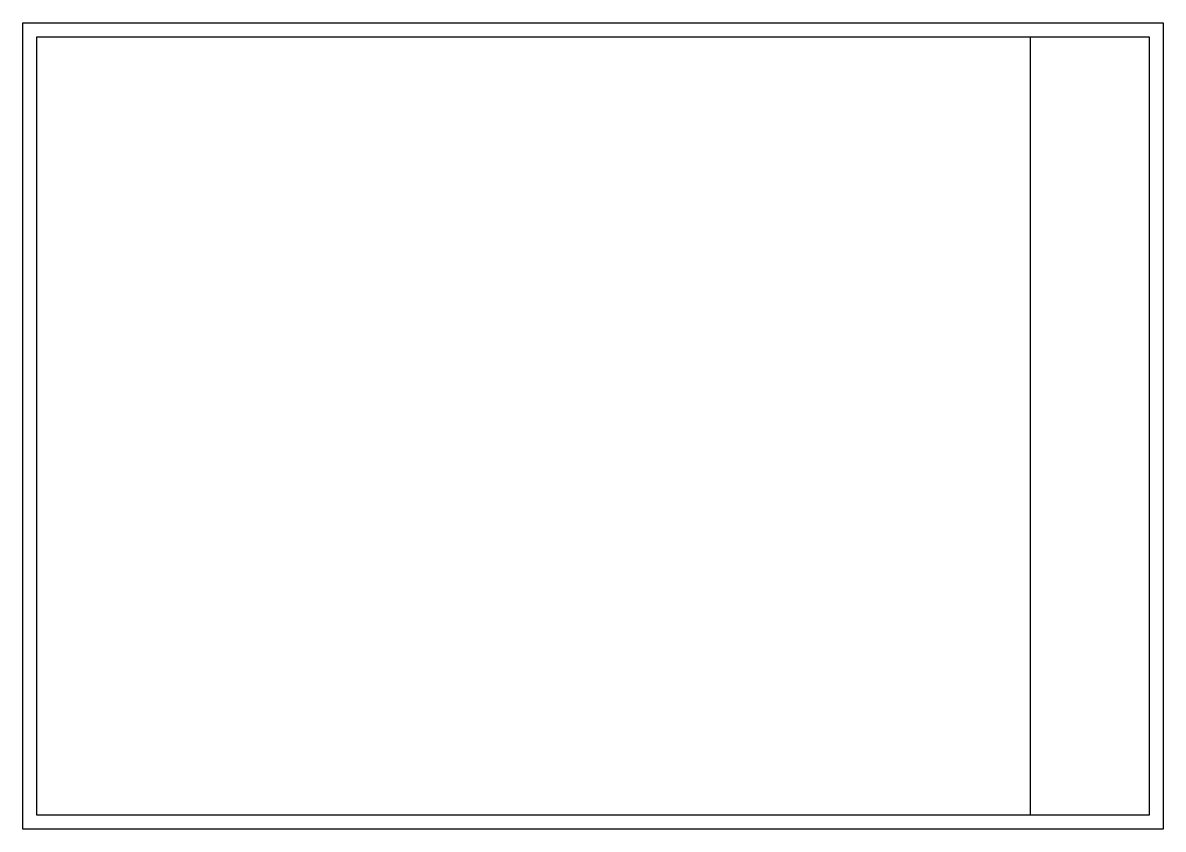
# Paper-space layout 'Layout1' of a CAD drawing. Header units: millimetres. Extents: x 0 to 403, y 0 to 285.
import ezdxf

# ---------------------------------------------------------------- set-up
doc = ezdxf.new("R2010")
doc.units = ezdxf.units.MM

psp = doc.layouts.get("Layout1")

# ---------------------------------------------------------------- linework, layer by layer
psp.add_line((355.81, 279.92), (355.81, 5))
for points in [[(0, 284.92), (402.78, 284.92), (402.78, 0), (0, 0)], [(5, 279.92), (397.78, 279.92), (397.78, 5), (5, 5)]]:
    psp.add_lwpolyline(points, close=True)

# ---------------------------------------------------------------- viewports
at = {"layer": '0'}
psp.add_viewport(center=(201.39, 142.46), size=(402.78, 284.9217), view_center_point=(210, 148.5), view_height=300.7437, dxfattribs=at)

doc.saveas('drawing.dxf')
